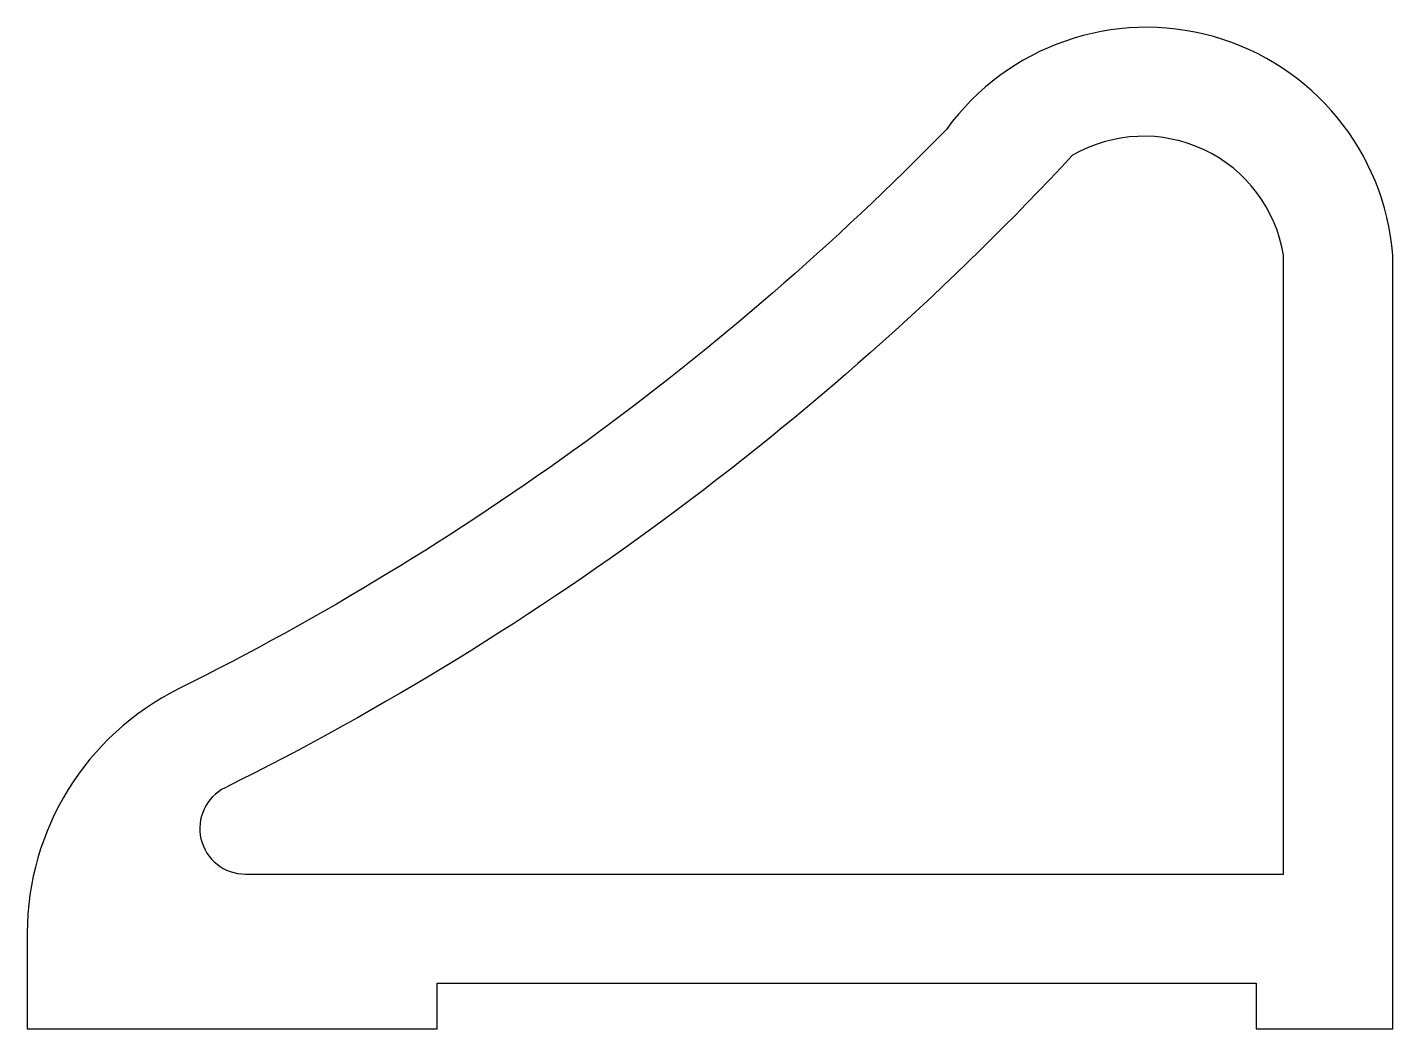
# Model space of a CAD drawing. Extents: x 146.9 to 161.9, y 211.3 to 222.3.
import ezdxf

# ---------------------------------------------------------------- set-up
doc = ezdxf.new("R2010")
doc.units = 0
doc.header["$LTSCALE"] = 15
doc.layers.add('ANA', color=220, linetype='CONTINUOUS')

msp = doc.modelspace()

# ---------------------------------------------------------------- linework, layer by layer
at = {"layer": 'ANA', "color": 0}
for points in [[(148.553, 214.985, 0.28446), (146.891, 212.3), (146.891, 211.251), (151.393, 211.251), (151.393, 211.751), (160.393, 211.751), (160.393, 211.251), (161.893, 211.251), (161.893, 219.751, 0.697964), (156.99, 221.134, -0.083974)], [(149.286, 212.951), (160.693, 212.951), (160.693, 219.751, 0.525699), (158.376, 220.849, -0.090108), (149.064, 213.899, 0.792336)]]:
    msp.add_lwpolyline(points, format="xyb", close=True, dxfattribs=at)

doc.saveas('drawing.dxf')
